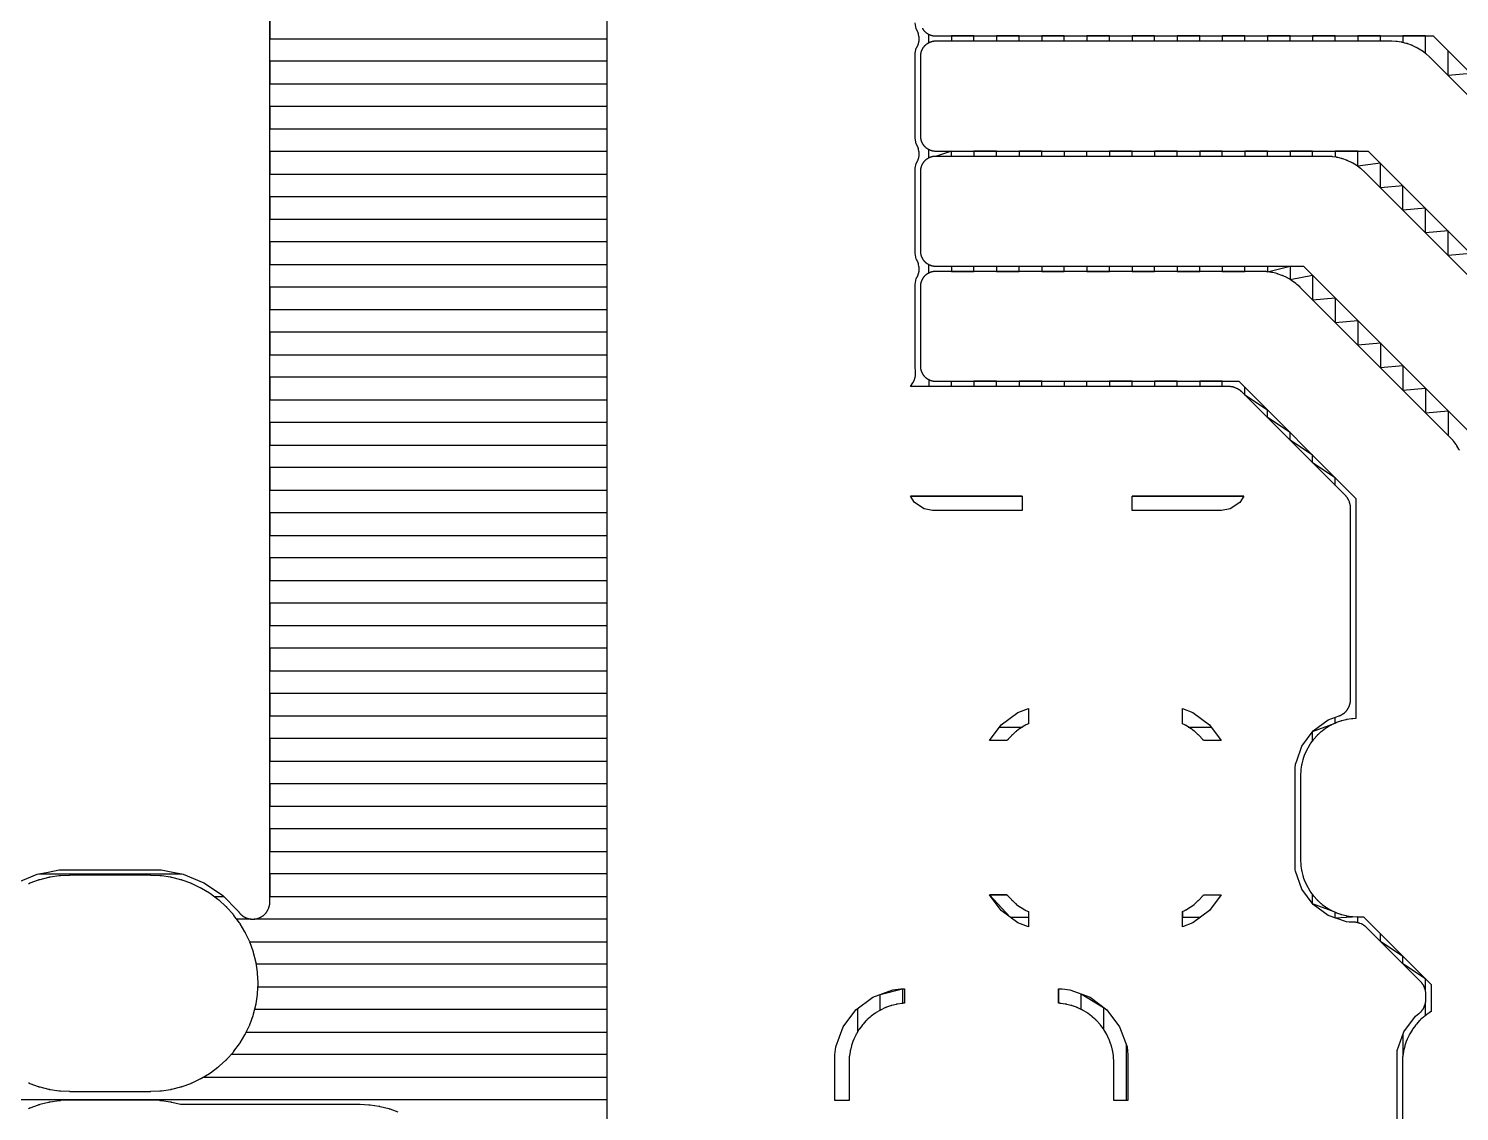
# Model space of a CAD drawing. Header units: metres. Extents: x 141.3 to 191.2, y -114.6 to -61.8.
# Drawn here: x 172.89 to 180.97, y -87.26 to -81.14 of the extents above; entities that cross this region are included whole.
import ezdxf

# ---------------------------------------------------------------- set-up
doc = ezdxf.new("R2010")
doc.units = ezdxf.units.M

msp = doc.modelspace()

# ---------------------------------------------------------------- linework, layer by layer
for points in [[(172.8211, -85.9659), (172.9377, -85.9176), (173, -85.9052), (173.0614, -85.893), (173.6376, -85.893), (173.6851, -85.9025), (173.7613, -85.9176), (173.8779, -85.9659), (173.9828, -86.036), (174.072, -86.1252), (174.0743, -86.1286), (174.0754, -86.1303), (174.0767, -86.132), (174.0779, -86.1336), (174.0792, -86.1353), (174.0807, -86.137), (174.082, -86.1386), (174.0834, -86.1402), (174.0848, -86.1417), (174.0863, -86.1432), (174.0878, -86.1447), (174.0893, -86.1461), (174.0908, -86.1475), (174.0924, -86.1488), (174.0941, -86.1501), (174.0957, -86.1514), (174.0974, -86.1526), (174.0991, -86.1538), (174.1009, -86.1549), (174.1027, -86.156), (174.1045, -86.1571), (174.1063, -86.1581), (174.1082, -86.159), (174.11, -86.1599), (174.1119, -86.1608), (174.1138, -86.1616), (174.122, -86.165), (174.1239, -86.1658), (174.1259, -86.1665), (174.1278, -86.1672), (174.1298, -86.1678), (174.1318, -86.1684), (174.1338, -86.1689), (174.1359, -86.1694), (174.1379, -86.1698), (174.14, -86.1702), (174.142, -86.1705), (174.1441, -86.1708), (174.1462, -86.1711), (174.1482, -86.1712), (174.1503, -86.1714), (174.1524, -86.1714), (174.1545, -86.1715), (174.1566, -86.1714), (174.1587, -86.1714), (174.1608, -86.1712), (174.1628, -86.1711), (174.1649, -86.1708), (174.167, -86.1705), (174.169, -86.1702), (174.1711, -86.1698), (174.1731, -86.1694), (174.1752, -86.1689), (174.1772, -86.1684), (174.1792, -86.1678), (174.1812, -86.1672), (174.1831, -86.1665), (174.1851, -86.1658), (174.187, -86.165), (174.1952, -86.1616), (174.1971, -86.1608), (174.199, -86.1599), (174.2008, -86.159), (174.2027, -86.1581), (174.2045, -86.1571), (174.2063, -86.156), (174.2081, -86.1549), (174.2099, -86.1538), (174.2116, -86.1526), (174.2133, -86.1514), (174.2149, -86.1501), (174.2166, -86.1488), (174.2182, -86.1475), (174.2197, -86.1461), (174.2212, -86.1447), (174.2227, -86.1432), (174.2242, -86.1417), (174.2256, -86.1402), (174.227, -86.1386), (174.2283, -86.137), (174.2296, -86.1354), (174.2309, -86.1337), (174.2321, -86.132), (174.2333, -86.1303), (174.2344, -86.1286), (174.2355, -86.1268), (174.2366, -86.125), (174.2376, -86.1232), (174.2386, -86.1213), (174.2395, -86.1194), (174.2403, -86.1175), (174.2412, -86.1156), (174.2445, -86.1075), (174.2453, -86.1056), (174.246, -86.1036), (174.2467, -86.1016), (174.2473, -86.0996), (174.2479, -86.0976), (174.2485, -86.0956), (174.2489, -86.0936), (174.2494, -86.0915), (174.2497, -86.0895), (174.2501, -86.0874), (174.2504, -86.0854), (174.2506, -86.0833), (174.2508, -86.0812), (174.2509, -86.0791), (174.251, -86.0771), (174.251, -86.075), (174.251, -65.0801)], [(176.155, -65.0801), (176.155, -88.2916)], [(174.251, -81.071), (174.251, -81.1985), (176.155, -81.1985), (176.155, -81.326), (174.251, -81.326), (174.251, -81.4535), (176.155, -81.4535), (176.155, -81.581), (174.251, -81.581), (174.251, -81.7085), (176.155, -81.7085), (176.155, -81.836), (174.251, -81.836), (174.251, -81.9635), (176.155, -81.9635), (176.155, -82.091), (174.251, -82.091), (174.251, -82.2185), (176.155, -82.2185), (176.155, -82.346), (174.251, -82.346), (174.251, -82.4735), (176.155, -82.4735), (176.155, -82.601), (174.251, -82.601), (174.251, -82.7285), (176.155, -82.7285), (176.155, -82.856), (174.251, -82.856), (174.251, -82.9835), (176.155, -82.9835), (176.155, -83.111), (174.251, -83.111), (174.251, -83.2385), (176.155, -83.2385), (176.155, -83.366), (174.251, -83.366), (174.251, -83.4935), (176.155, -83.4935), (176.155, -83.621), (174.251, -83.621), (174.251, -83.7485), (176.155, -83.7485), (176.155, -83.876), (174.251, -83.876), (174.251, -84.0035), (176.155, -84.0035), (176.155, -84.131), (174.251, -84.131), (174.251, -84.2585), (176.155, -84.2585), (176.155, -84.386), (174.251, -84.386), (174.251, -84.5135), (176.155, -84.5135), (176.155, -84.641), (174.251, -84.641), (174.251, -84.7685), (176.155, -84.7685), (176.155, -84.896), (174.251, -84.896), (174.251, -85.0235), (176.155, -85.0235), (176.155, -85.151), (174.251, -85.151), (174.251, -85.2785), (176.155, -85.2785), (176.155, -85.406), (174.251, -85.406), (174.251, -85.5335), (176.155, -85.5335), (176.155, -85.661), (174.251, -85.661), (174.251, -85.7885), (176.155, -85.7885), (176.155, -85.916), (174.251, -85.916), (174.251, -86.0435), (176.155, -86.0435), (176.155, -86.171), (174.1634, -86.171)], [(177.9725, -83.1243), (177.9725, -83.1629), (177.8684, -83.1629), (177.8822, -83.1423), (177.8833, -83.1406), (177.8844, -83.1388), (177.8855, -83.137), (177.8865, -83.1351), (177.8874, -83.1333), (177.8883, -83.1314), (177.8892, -83.1295), (177.89, -83.1276), (177.8908, -83.1257), (177.8915, -83.1237), (177.8922, -83.1217), (177.8928, -83.1198), (177.8934, -83.1178), (177.894, -83.1157), (177.8944, -83.1137), (177.8949, -83.1117), (177.8966, -83.103), (177.897, -83.101), (177.8973, -83.0989), (177.8976, -83.0969), (177.8978, -83.0948), (177.898, -83.0927), (177.8981, -83.0906), (177.8982, -83.0885), (177.8982, -83.0865), (177.8982, -83.0844), (177.8981, -83.0823), (177.898, -83.0802), (177.8978, -83.0781), (177.8976, -83.076), (177.8973, -83.074), (177.897, -83.0719), (177.8966, -83.0699), (177.8945, -83.0594), (177.8945, -82.5866), (177.9012, -82.5529), (177.9021, -82.5516), (177.9032, -82.5499), (177.9043, -82.5481), (177.9054, -82.5463), (177.9064, -82.5445), (177.9073, -82.5426), (177.9082, -82.5407), (177.9091, -82.5388), (177.9099, -82.5369), (177.9117, -82.5328), (177.9124, -82.5308), (177.9132, -82.5289), (177.9138, -82.5269), (177.9145, -82.5249), (177.915, -82.5229), (177.9156, -82.5209), (177.9161, -82.5189), (177.9165, -82.5168), (177.9169, -82.5148), (177.9172, -82.5127), (177.9175, -82.5107), (177.9177, -82.5086), (177.9179, -82.5065), (177.918, -82.5044), (177.9181, -82.5023), (177.9181, -82.5002), (177.9181, -82.4982), (177.918, -82.4961), (177.9179, -82.494), (177.9177, -82.4919), (177.9175, -82.4898), (177.9172, -82.4878), (177.9169, -82.4857), (177.9165, -82.4837), (177.9148, -82.475), (177.9143, -82.473), (177.9139, -82.471), (177.9133, -82.4689), (177.9127, -82.4669), (177.9121, -82.465), (177.9114, -82.463), (177.9107, -82.461), (177.9099, -82.4591), (177.9091, -82.4572), (177.9082, -82.4553), (177.9073, -82.4534), (177.9064, -82.4515), (177.9054, -82.4497), (177.9043, -82.4479), (177.9032, -82.4461), (177.9021, -82.4444), (177.9012, -82.4431), (177.8945, -82.4094), (177.8945, -81.9366), (177.8958, -81.9303), (177.9012, -81.9029), (177.9021, -81.9016), (177.9032, -81.8999), (177.9043, -81.8981), (177.9054, -81.8963), (177.9064, -81.8945), (177.9073, -81.8926), (177.9082, -81.8907), (177.9091, -81.8888), (177.9099, -81.8869), (177.9117, -81.8828), (177.9124, -81.8808), (177.9132, -81.8789), (177.9138, -81.8769), (177.9145, -81.8749), (177.915, -81.8729), (177.9156, -81.8709), (177.9161, -81.8689), (177.9165, -81.8668), (177.9169, -81.8648), (177.9172, -81.8627), (177.9175, -81.8607), (177.9177, -81.8586), (177.9179, -81.8565), (177.918, -81.8544), (177.9181, -81.8523), (177.9181, -81.8502), (177.9181, -81.8482), (177.918, -81.8461), (177.9179, -81.844), (177.9177, -81.8419), (177.9175, -81.8398), (177.9172, -81.8378), (177.9169, -81.8357), (177.9165, -81.8337), (177.9148, -81.825), (177.9143, -81.823), (177.9139, -81.821), (177.9133, -81.8189), (177.9127, -81.8169), (177.9121, -81.815), (177.9114, -81.813), (177.9107, -81.811), (177.9099, -81.8091), (177.9091, -81.8072), (177.9082, -81.8053), (177.9073, -81.8034), (177.9064, -81.8015), (177.9054, -81.7997), (177.9043, -81.7979), (177.9032, -81.7961), (177.9021, -81.7944), (177.9012, -81.7931), (177.8945, -81.7594), (177.8945, -81.2866), (177.8958, -81.2803), (177.9012, -81.2529), (177.9021, -81.2516), (177.9032, -81.2499), (177.9043, -81.2481), (177.9054, -81.2463), (177.9064, -81.2445), (177.9073, -81.2426), (177.9082, -81.2407), (177.9091, -81.2388), (177.9099, -81.2369), (177.9117, -81.2328), (177.9124, -81.2308), (177.9132, -81.2289), (177.9138, -81.2269), (177.9145, -81.2249), (177.915, -81.2229), (177.9156, -81.2209), (177.9161, -81.2189), (177.9165, -81.2168), (177.9169, -81.2148), (177.9172, -81.2127), (177.9175, -81.2107), (177.9177, -81.2086), (177.9179, -81.2065), (177.918, -81.2044), (177.9181, -81.2023), (177.9181, -81.2002), (177.9181, -81.1982), (177.918, -81.1961), (177.9179, -81.194), (177.9177, -81.1919), (177.9175, -81.1898), (177.9172, -81.1878), (177.9169, -81.1857), (177.9165, -81.1837), (177.9148, -81.175), (177.9143, -81.173), (177.9139, -81.171), (177.9133, -81.1689), (177.9127, -81.1669), (177.9121, -81.165), (177.9114, -81.163), (177.9107, -81.161), (177.9099, -81.1591), (177.9091, -81.1572), (177.9082, -81.1553), (177.9073, -81.1534), (177.9064, -81.1515), (177.9054, -81.1497), (177.9043, -81.1479), (177.9032, -81.1461), (177.9021, -81.1444), (177.9012, -81.1431), (177.8945, -81.1094)], [(177.936, -81.1399), (177.9371, -81.1417), (177.9382, -81.1435), (177.9393, -81.1452), (177.9405, -81.1469), (177.9417, -81.1486), (177.943, -81.1503), (177.9443, -81.1519), (177.9456, -81.1535), (177.947, -81.1551), (177.9484, -81.1566), (177.9499, -81.1581), (177.9514, -81.1596), (177.9529, -81.161), (177.9545, -81.1624), (177.9561, -81.1637), (177.9577, -81.165), (177.9594, -81.1663), (177.9611, -81.1675), (177.9628, -81.1687), (177.9645, -81.1698), (177.9663, -81.1709), (177.9681, -81.172), (177.9699, -81.173), (177.9718, -81.1739), (177.9737, -81.1748), (177.9756, -81.1757), (177.9775, -81.1765), (177.9794, -81.1773), (177.9814, -81.178), (177.9833, -81.1787), (177.9853, -81.1793), (177.9873, -81.1799), (177.9893, -81.1805), (177.9914, -81.1809), (177.9934, -81.1814), (177.9955, -81.1817), (177.9975, -81.1821), (177.9996, -81.1824), (178.0017, -81.1826), (178.0037, -81.1828), (178.0058, -81.1829), (178.0079, -81.183), (178.01, -81.183), (178.8056, -81.183), (178.8058, -81.183), (178.8079, -81.1831), (178.81, -81.1831), (180.8205, -81.1831), (185.8719, -86.2345)], [(177.9725, -81.2217), (177.9725, -81.1743)], [(178.7375, -81.213), (178.7375, -81.183), (178.61, -81.183), (178.61, -81.213), (178.4825, -81.213), (178.4825, -81.183), (178.355, -81.183), (178.355, -81.213), (178.2275, -81.213), (178.2275, -81.183), (178.1, -81.183), (178.1, -81.213)], [(180.5225, -81.2129), (180.5225, -81.1831), (180.395, -81.1831), (180.395, -81.2129), (180.2675, -81.2129), (180.2675, -81.1831), (180.14, -81.1831), (180.14, -81.2129), (180.0125, -81.2129), (180.0125, -81.1831), (179.885, -81.1831), (179.885, -81.2129), (179.7575, -81.2129), (179.7575, -81.1831), (179.63, -81.1831), (179.63, -81.2129), (179.5025, -81.2129), (179.5025, -81.1831), (179.375, -81.1831), (179.375, -81.2129), (179.2475, -81.2129), (179.2475, -81.1831), (179.12, -81.1831), (179.12, -81.2129), (178.9925, -81.2129), (178.9925, -81.1831), (178.865, -81.1831), (178.865, -81.2129)], [(180.7775, -81.2815), (180.7775, -81.1831), (180.65, -81.1831), (180.65, -81.2204)], [(185.3853, -85.8867), (180.8023, -81.3037), (180.8008, -81.3023), (180.7993, -81.3008), (180.7829, -81.286), (180.7813, -81.2846), (180.7797, -81.2833), (180.7781, -81.282), (180.7764, -81.2807), (180.7587, -81.2676), (180.757, -81.2663), (180.7553, -81.2652), (180.7535, -81.264), (180.7518, -81.2629), (180.7328, -81.2516), (180.731, -81.2505), (180.7292, -81.2495), (180.7273, -81.2485), (180.7255, -81.2476), (180.7055, -81.2382), (180.7036, -81.2373), (180.7017, -81.2365), (180.6997, -81.2357), (180.6978, -81.235), (180.677, -81.2275), (180.677, -81.2276), (180.6752, -81.2269), (180.6731, -81.2263), (180.6711, -81.2257), (180.669, -81.2251), (180.6476, -81.2198), (180.6455, -81.2193), (180.6435, -81.2188), (180.6414, -81.2185), (180.6394, -81.2181), (180.6175, -81.2149), (180.6155, -81.2146), (180.6134, -81.2144), (180.6113, -81.2142), (180.6092, -81.2141), (180.5872, -81.213), (180.5851, -81.2129), (180.583, -81.2129), (178.81, -81.2129), (178.8079, -81.2129), (178.8058, -81.213), (178.8056, -81.213), (178.01, -81.213), (178.0079, -81.213), (178.0058, -81.2131), (178.0037, -81.2132), (178.0017, -81.2134), (177.9996, -81.2136), (177.9975, -81.2139), (177.9955, -81.2143), (177.9934, -81.2146), (177.9914, -81.2151), (177.9893, -81.2155), (177.9873, -81.2161), (177.9853, -81.2167), (177.9833, -81.2173), (177.9814, -81.218), (177.9794, -81.2187), (177.9775, -81.2195), (177.9756, -81.2203), (177.9737, -81.2212), (177.9718, -81.2221), (177.9699, -81.223), (177.9681, -81.224), (177.9663, -81.2251), (177.9645, -81.2262), (177.9628, -81.2273), (177.9611, -81.2285), (177.9594, -81.2297), (177.9577, -81.231), (177.9561, -81.2323), (177.9545, -81.2336), (177.9529, -81.235), (177.9514, -81.2364), (177.9499, -81.2379), (177.9484, -81.2394), (177.947, -81.2409), (177.9456, -81.2425), (177.9443, -81.2441), (177.943, -81.2457), (177.9417, -81.2474), (177.9405, -81.2491), (177.9393, -81.2508), (177.9382, -81.2525), (177.9371, -81.2543), (177.936, -81.2561), (177.935, -81.2579), (177.9341, -81.2598), (177.9332, -81.2617), (177.9323, -81.2636), (177.9315, -81.2655), (177.9307, -81.2674), (177.93, -81.2694), (177.9293, -81.2713), (177.9287, -81.2733), (177.9281, -81.2753), (177.9275, -81.2773), (177.9271, -81.2794), (177.9266, -81.2814), (177.9263, -81.2835), (177.9259, -81.2855), (177.9256, -81.2876), (177.9254, -81.2897), (177.9252, -81.2917), (177.9251, -81.2938), (177.925, -81.2959), (177.925, -81.298), (177.925, -81.748)], [(181.0325, -81.3951), (180.905, -81.4064), (180.905, -81.2676)], [(177.925, -81.748), (177.925, -81.7501), (177.9251, -81.7522), (177.9252, -81.7543), (177.9254, -81.7563), (177.9256, -81.7584), (177.9259, -81.7605), (177.9263, -81.7625), (177.9266, -81.7646), (177.9271, -81.7666), (177.9275, -81.7687), (177.9281, -81.7707), (177.9287, -81.7727), (177.9293, -81.7747), (177.93, -81.7766), (177.9307, -81.7786), (177.9315, -81.7805), (177.9323, -81.7824), (177.9332, -81.7843), (177.9341, -81.7862), (177.935, -81.7881), (177.936, -81.7899), (177.9371, -81.7917), (177.9382, -81.7935), (177.9393, -81.7952), (177.9405, -81.7969), (177.9417, -81.7986), (177.943, -81.8003), (177.9443, -81.8019), (177.9456, -81.8035), (177.947, -81.8051), (177.9484, -81.8066), (177.9499, -81.8081), (177.9514, -81.8096), (177.9529, -81.811), (177.9545, -81.8124), (177.9561, -81.8137), (177.9577, -81.815), (177.9594, -81.8163), (177.9611, -81.8175), (177.9628, -81.8187), (177.9645, -81.8198), (177.9663, -81.8209), (177.9681, -81.822), (177.9699, -81.823), (177.9718, -81.8239), (177.9737, -81.8248), (177.9756, -81.8257), (177.9775, -81.8265), (177.9794, -81.8273), (177.9814, -81.828), (177.9833, -81.8287), (177.9853, -81.8293), (177.9873, -81.8299), (177.9893, -81.8305), (177.9914, -81.8309), (177.9934, -81.8314), (177.9955, -81.8317), (177.9975, -81.8321), (177.9996, -81.8324), (178.0017, -81.8326), (178.0037, -81.8328), (178.0058, -81.8329), (178.0079, -81.833), (178.01, -81.833), (178.8056, -81.833), (178.8058, -81.833), (178.8079, -81.8331), (178.81, -81.8331), (180.4545, -81.8331), (184.8559, -86.2345)], [(178.7375, -81.833), (178.7375, -81.863), (178.61, -81.863), (178.61, -81.833), (178.4825, -81.833), (178.4825, -81.863), (178.355, -81.863), (178.355, -81.833), (178.2275, -81.833), (178.2275, -81.863), (178.1, -81.863), (178.1, -81.833), (178.01, -81.863), (178.0079, -81.863), (178.0058, -81.8631), (178.0037, -81.8632), (178.0017, -81.8634), (177.9996, -81.8636), (177.9975, -81.8639), (177.9955, -81.8643), (177.9934, -81.8646), (177.9914, -81.8651), (177.9893, -81.8655), (177.9873, -81.8661), (177.9853, -81.8667), (177.9833, -81.8673), (177.9814, -81.868), (177.9794, -81.8687), (177.9775, -81.8695), (177.9756, -81.8703), (177.9737, -81.8712), (177.9718, -81.8721), (177.9699, -81.873), (177.9681, -81.874), (177.9663, -81.8751), (177.9645, -81.8762), (177.9628, -81.8773), (177.9611, -81.8785), (177.9594, -81.8797), (177.9577, -81.881), (177.9561, -81.8823), (177.9545, -81.8836), (177.9529, -81.885), (177.9514, -81.8864), (177.9499, -81.8879), (177.9484, -81.8894), (177.947, -81.8909), (177.9456, -81.8925), (177.9443, -81.8941), (177.943, -81.8957), (177.9417, -81.8974), (177.9405, -81.8991), (177.9393, -81.9008), (177.9382, -81.9025), (177.9371, -81.9043), (177.936, -81.9061), (177.935, -81.9079), (177.9341, -81.9098), (177.9332, -81.9117), (177.9323, -81.9136), (177.9315, -81.9155), (177.9307, -81.9174), (177.93, -81.9194), (177.9293, -81.9213), (177.9287, -81.9233), (177.9281, -81.9253), (177.9275, -81.9273), (177.9271, -81.9294), (177.9266, -81.9314), (177.9263, -81.9335), (177.9259, -81.9355), (177.9256, -81.9376), (177.9254, -81.9397), (177.9252, -81.9417), (177.9251, -81.9438), (177.925, -81.9459), (177.925, -81.948), (177.925, -82.398), (177.925, -82.4001), (177.9251, -82.4022), (177.9252, -82.4043), (177.9254, -82.4063), (177.9256, -82.4084), (177.9259, -82.4105), (177.9263, -82.4125), (177.9266, -82.4146), (177.9271, -82.4166), (177.9275, -82.4187), (177.9281, -82.4207), (177.9287, -82.4227), (177.9293, -82.4247), (177.93, -82.4266), (177.9307, -82.4286), (177.9315, -82.4305), (177.9323, -82.4324), (177.9332, -82.4343), (177.9341, -82.4362), (177.935, -82.4381), (177.936, -82.4399), (177.9371, -82.4417), (177.9382, -82.4435), (177.9393, -82.4452), (177.9405, -82.4469), (177.9417, -82.4486), (177.943, -82.4503), (177.9443, -82.4519), (177.9456, -82.4535), (177.947, -82.4551), (177.9484, -82.4566), (177.9499, -82.4581), (177.9514, -82.4596), (177.9529, -82.461), (177.9545, -82.4624), (177.9561, -82.4637), (177.9577, -82.465), (177.9594, -82.4663), (177.9611, -82.4675), (177.9628, -82.4687), (177.9645, -82.4698), (177.9663, -82.4709), (177.9681, -82.472), (177.9699, -82.473), (177.9718, -82.4739), (177.9737, -82.4748), (177.9756, -82.4757), (177.9775, -82.4765), (177.9794, -82.4773), (177.9814, -82.478), (177.9833, -82.4787), (177.9853, -82.4793), (177.9873, -82.4799), (177.9893, -82.4805), (177.9914, -82.4809), (177.9934, -82.4814), (177.9955, -82.4817), (177.9975, -82.4821), (177.9996, -82.4824), (178.0017, -82.4826), (178.0037, -82.4828), (178.0058, -82.4829), (178.0079, -82.483), (178.01, -82.483), (178.8056, -82.483), (178.8058, -82.483), (178.8079, -82.4831), (178.81, -82.4831), (180.0885, -82.4831), (183.5859, -85.9805)], [(177.9725, -81.8717), (177.9725, -81.8243)], [(180.14, -81.8629), (180.14, -81.8331), (180.0125, -81.8331), (180.0125, -81.8629), (179.885, -81.8629), (179.885, -81.8331), (179.7575, -81.8331), (179.7575, -81.8629), (179.63, -81.8629), (179.63, -81.8331), (179.5025, -81.8331), (179.5025, -81.8629), (179.375, -81.8629), (179.375, -81.8331), (179.2475, -81.8331), (179.2475, -81.8629), (179.12, -81.8629), (179.12, -81.8331), (178.9925, -81.8331), (178.9925, -81.8629), (178.865, -81.8629), (178.865, -81.8331)], [(181.415, -82.9324), (181.415, -82.7936), (181.2875, -82.8049), (181.2875, -82.6661), (181.16, -82.6774), (181.16, -82.5386), (181.0325, -82.5499), (181.0325, -82.4111), (180.905, -82.4224), (180.905, -82.2836), (180.7775, -82.2949), (180.7775, -82.1561), (180.65, -82.1674), (180.65, -82.0286), (180.5225, -82.0399), (180.5225, -81.9011), (180.395, -81.9193), (180.395, -81.8331), (180.2675, -81.8331), (180.2675, -81.8673)], [(184.1153, -85.6327), (180.4363, -81.9537), (180.4348, -81.9523), (180.4333, -81.9508), (180.4169, -81.936), (180.4153, -81.9346), (180.4137, -81.9333), (180.4121, -81.932), (180.4104, -81.9307), (180.3927, -81.9176), (180.391, -81.9163), (180.3893, -81.9152), (180.3875, -81.914), (180.3858, -81.9129), (180.3668, -81.9016), (180.365, -81.9005), (180.3632, -81.8995), (180.3613, -81.8985), (180.3595, -81.8976), (180.3395, -81.8882), (180.3376, -81.8873), (180.3357, -81.8865), (180.3337, -81.8857), (180.3318, -81.885), (180.311, -81.8775), (180.311, -81.8776), (180.3092, -81.8769), (180.3071, -81.8763), (180.3051, -81.8757), (180.303, -81.8751), (180.2816, -81.8698), (180.2795, -81.8693), (180.2775, -81.8688), (180.2754, -81.8685), (180.2734, -81.8681), (180.2515, -81.8649), (180.2495, -81.8646), (180.2474, -81.8644), (180.2453, -81.8642), (180.2432, -81.8641), (180.2212, -81.863), (180.2191, -81.8629), (180.217, -81.8629), (178.81, -81.8629), (178.8079, -81.8629), (178.8058, -81.863), (178.8056, -81.863), (178.01, -81.863)], [(177.9725, -82.5217), (177.9725, -82.4743)], [(178.1, -82.483), (178.1, -82.513), (178.2275, -82.513), (178.2275, -82.483), (178.355, -82.483), (178.355, -82.513), (178.4825, -82.513), (178.4825, -82.483), (178.61, -82.483), (178.61, -82.513), (178.7375, -82.513), (178.7375, -82.483)], [(178.865, -82.4831), (178.865, -82.5129), (178.9925, -82.5129), (178.9925, -82.4831), (179.12, -82.4831), (179.12, -82.5129), (179.2475, -82.5129), (179.2475, -82.4831), (179.375, -82.4831), (179.375, -82.5129), (179.5025, -82.5129), (179.5025, -82.4831), (179.63, -82.4831), (179.63, -82.5129), (179.7575, -82.5129), (179.7575, -82.4831), (179.885, -82.4831), (179.885, -82.5148), (180.0125, -82.4831), (180.0125, -82.5586), (180.14, -82.5346), (180.14, -82.6734), (180.2675, -82.6621), (180.2675, -82.8009), (180.395, -82.7896), (180.395, -82.9284), (180.5225, -82.9171), (180.5225, -83.0559), (180.65, -83.0446), (180.65, -83.1834), (180.7775, -83.1721), (180.7775, -83.3109), (180.905, -83.2996), (180.905, -83.4384)], [(180.969, -83.5222), (180.968, -83.5203), (180.967, -83.5185), (180.9659, -83.5167), (180.9546, -83.4977), (180.9535, -83.496), (180.9523, -83.4942), (180.9512, -83.4925), (180.9499, -83.4908), (180.9368, -83.4731), (180.9355, -83.4714), (180.9342, -83.4698), (180.9329, -83.4682), (180.9315, -83.4666), (180.9167, -83.4502), (180.9152, -83.4487), (180.9138, -83.4472), (180.0703, -82.6037), (180.0688, -82.6023), (180.0673, -82.6008), (180.0509, -82.586), (180.0493, -82.5846), (180.0477, -82.5833), (180.0461, -82.582), (180.0444, -82.5807), (180.0267, -82.5676), (180.025, -82.5663), (180.0233, -82.5652), (180.0215, -82.564), (180.0198, -82.5629), (180.0008, -82.5516), (179.999, -82.5505), (179.9972, -82.5495), (179.9953, -82.5485), (179.9935, -82.5476), (179.9735, -82.5382), (179.9716, -82.5373), (179.9697, -82.5365), (179.9677, -82.5357), (179.9658, -82.535), (179.945, -82.5275), (179.945, -82.5276), (179.9432, -82.5269), (179.9411, -82.5263), (179.9391, -82.5257), (179.937, -82.5251), (179.9156, -82.5198), (179.9135, -82.5193), (179.9115, -82.5188), (179.9094, -82.5185), (179.9074, -82.5181), (179.8855, -82.5149), (179.8835, -82.5146), (179.8814, -82.5144), (179.8793, -82.5142), (179.8772, -82.5141), (179.8552, -82.513), (179.8531, -82.5129), (179.851, -82.5129), (178.81, -82.5129), (178.8079, -82.5129), (178.8058, -82.513), (178.8056, -82.513), (178.01, -82.513), (178.0079, -82.513), (178.0058, -82.5131), (178.0037, -82.5132), (178.0017, -82.5134), (177.9996, -82.5136), (177.9975, -82.5139), (177.9955, -82.5143), (177.9934, -82.5146), (177.9914, -82.5151), (177.9893, -82.5155), (177.9873, -82.5161), (177.9853, -82.5167), (177.9833, -82.5173), (177.9814, -82.518), (177.9794, -82.5187), (177.9775, -82.5195), (177.9756, -82.5203), (177.9737, -82.5212), (177.9718, -82.5221), (177.9699, -82.523), (177.9681, -82.524), (177.9663, -82.5251), (177.9645, -82.5262), (177.9628, -82.5273), (177.9611, -82.5285), (177.9594, -82.5297), (177.9577, -82.531), (177.9561, -82.5323), (177.9545, -82.5336), (177.9529, -82.535), (177.9514, -82.5364), (177.9499, -82.5379), (177.9484, -82.5394), (177.947, -82.5409), (177.9456, -82.5425), (177.9443, -82.5441), (177.943, -82.5457), (177.9417, -82.5474), (177.9405, -82.5491), (177.9393, -82.5508), (177.9382, -82.5525), (177.9371, -82.5543), (177.936, -82.5561), (177.935, -82.5579), (177.9341, -82.5598), (177.9332, -82.5617), (177.9323, -82.5636), (177.9315, -82.5655), (177.9307, -82.5674), (177.93, -82.5694), (177.9293, -82.5713), (177.9287, -82.5733), (177.9281, -82.5753), (177.9275, -82.5773), (177.9271, -82.5794), (177.9266, -82.5814), (177.9263, -82.5835), (177.9259, -82.5855), (177.9256, -82.5876), (177.9254, -82.5897), (177.9252, -82.5917), (177.9251, -82.5938), (177.925, -82.5959), (177.925, -82.598), (177.925, -83.048)], [(177.925, -83.048), (177.925, -83.0501), (177.9251, -83.0522), (177.9252, -83.0543), (177.9254, -83.0563), (177.9256, -83.0584), (177.9259, -83.0605), (177.9263, -83.0625), (177.9266, -83.0646), (177.9271, -83.0666), (177.9275, -83.0687), (177.9281, -83.0707), (177.9287, -83.0727), (177.9293, -83.0747), (177.93, -83.0766), (177.9307, -83.0786), (177.9315, -83.0805), (177.9323, -83.0824), (177.9332, -83.0843), (177.9341, -83.0862), (177.935, -83.0881), (177.936, -83.0899), (177.9371, -83.0917), (177.9382, -83.0935), (177.9393, -83.0952), (177.9405, -83.0969), (177.9417, -83.0986), (177.943, -83.1003), (177.9443, -83.1019), (177.9456, -83.1035), (177.947, -83.1051), (177.9484, -83.1066), (177.9499, -83.1081), (177.9514, -83.1096), (177.9529, -83.111), (177.9545, -83.1124), (177.9561, -83.1137), (177.9577, -83.115), (177.9594, -83.1163), (177.9611, -83.1175), (177.9628, -83.1187), (177.9645, -83.1198), (177.9663, -83.1209), (177.9681, -83.122), (177.9699, -83.123), (177.9718, -83.1239), (177.9737, -83.1248), (177.9756, -83.1257), (177.9775, -83.1265), (177.9794, -83.1273), (177.9814, -83.128), (177.9833, -83.1287), (177.9853, -83.1293), (177.9873, -83.1299), (177.9893, -83.1305), (177.9914, -83.1309), (177.9934, -83.1314), (177.9955, -83.1317), (177.9975, -83.1321), (177.9996, -83.1324), (178.0017, -83.1326), (178.0037, -83.1328), (178.0058, -83.1329), (178.0079, -83.133), (178.01, -83.133), (178.8056, -83.133), (178.8058, -83.133), (178.8079, -83.1331), (178.81, -83.1331), (179.7225, -83.1331), (180.3844, -83.795), (180.3844, -85.0384), (180.3671, -85.0392), (180.365, -85.0394), (180.3629, -85.0396), (180.3608, -85.0398), (180.3587, -85.0401), (180.3357, -85.0435), (180.3336, -85.0438), (180.3316, -85.0442), (180.3295, -85.0446), (180.3275, -85.0451), (180.3049, -85.0508), (180.3029, -85.0513), (180.3009, -85.0519), (180.2989, -85.0525), (180.2969, -85.0532), (180.275, -85.061), (180.273, -85.0618), (180.2711, -85.0625), (180.2692, -85.0634), (180.2673, -85.0642), (180.2462, -85.0742), (180.2443, -85.0751), (180.2425, -85.0761), (180.2406, -85.0771), (180.2388, -85.0781), (180.2189, -85.0901), (180.2171, -85.0912), (180.2153, -85.0924), (180.2136, -85.0935), (180.2119, -85.0948), (180.1932, -85.1086), (180.1915, -85.1099), (180.1899, -85.1112), (180.1883, -85.1125), (180.1867, -85.1139), (180.1695, -85.1296), (180.168, -85.131), (180.1665, -85.1325), (180.165, -85.134), (180.1636, -85.1355), (180.1479, -85.1527), (180.1465, -85.1543), (180.1452, -85.1559), (180.1439, -85.1575), (180.1426, -85.1592), (180.1288, -85.1779), (180.1275, -85.1796), (180.1264, -85.1813), (180.1252, -85.1831), (180.1241, -85.1849), (180.1121, -85.2048), (180.1111, -85.2066), (180.1101, -85.2085), (180.1091, -85.2103), (180.1082, -85.2122), (180.0982, -85.2333), (180.0974, -85.2352), (180.0965, -85.2371), (180.0958, -85.239), (180.095, -85.241), (180.0872, -85.2629), (180.0872, -85.2629), (180.0866, -85.2647), (180.0859, -85.2668), (180.0853, -85.2688), (180.0848, -85.2709), (180.0791, -85.2935), (180.0786, -85.2955), (180.0782, -85.2976), (180.0778, -85.2996), (180.0775, -85.3017), (180.0741, -85.3247), (180.0738, -85.3268), (180.0736, -85.3289), (180.0734, -85.331), (180.0732, -85.3331), (180.0721, -85.3563), (180.072, -85.3584), (180.072, -85.3605), (180.072, -85.8355), (180.072, -85.8376), (180.0721, -85.8397), (180.0732, -85.8629), (180.0734, -85.865), (180.0736, -85.8671), (180.0738, -85.8692), (180.0741, -85.8713), (180.0775, -85.8943), (180.0778, -85.8964), (180.0782, -85.8984), (180.0786, -85.9005), (180.0791, -85.9025), (180.0848, -85.9251), (180.0853, -85.9271), (180.0859, -85.9291), (180.0865, -85.9311), (180.0872, -85.9331), (180.095, -85.955), (180.0958, -85.957), (180.0965, -85.9589), (180.0974, -85.9608), (180.0982, -85.9627), (180.1082, -85.9838), (180.1091, -85.9857), (180.1101, -85.9875), (180.1111, -85.9894), (180.1121, -85.9912), (180.1241, -86.0111), (180.1252, -86.0129), (180.1264, -86.0147), (180.1275, -86.0164), (180.1288, -86.0181), (180.1426, -86.0368), (180.1439, -86.0385), (180.1452, -86.0401), (180.1465, -86.0417), (180.1479, -86.0433), (180.1636, -86.0605), (180.165, -86.062), (180.1665, -86.0635), (180.168, -86.065), (180.1695, -86.0664), (180.1867, -86.0821), (180.1883, -86.0835), (180.1899, -86.0848), (180.1915, -86.0861), (180.1932, -86.0874), (180.2119, -86.1012), (180.2136, -86.1025), (180.2153, -86.1036), (180.2171, -86.1048), (180.2189, -86.1059), (180.2388, -86.1179), (180.2406, -86.1189), (180.2425, -86.1199), (180.2443, -86.1209), (180.2462, -86.1218), (180.2673, -86.1318), (180.2692, -86.1326), (180.2711, -86.1335), (180.273, -86.1342), (180.275, -86.135), (180.2969, -86.1428), (180.2969, -86.1428), (180.2971, -86.1429), (180.299, -86.1435), (180.301, -86.1441), (180.3029, -86.1447), (180.3049, -86.1452), (180.3275, -86.1509), (180.3295, -86.1514), (180.3316, -86.1518), (180.3336, -86.1522), (180.3357, -86.1525), (180.3587, -86.1559), (180.3608, -86.1562), (180.3629, -86.1564), (180.365, -86.1566), (180.3671, -86.1568), (180.3903, -86.1579), (180.3924, -86.158), (180.3945, -86.158), (180.4268, -86.158), (180.8092, -86.5404), (180.8092, -86.6933), (180.7994, -86.6992), (180.7976, -86.7003), (180.7959, -86.7015), (180.7942, -86.7026), (180.7925, -86.7039), (180.7728, -86.7185), (180.7711, -86.7197), (180.7695, -86.721), (180.7679, -86.7224), (180.7663, -86.7238), (180.7481, -86.7402), (180.7466, -86.7417), (180.7451, -86.7431), (180.7437, -86.7446), (180.7422, -86.7461), (180.7258, -86.7643), (180.7244, -86.7659), (180.723, -86.7675), (180.7217, -86.7691), (180.7205, -86.7708), (180.7059, -86.7905), (180.7046, -86.7922), (180.7035, -86.7939), (180.7023, -86.7956), (180.7012, -86.7974), (180.6886, -86.8185), (180.6876, -86.8203), (180.6866, -86.8221), (180.6856, -86.8239), (180.6847, -86.8258), (180.6742, -86.848), (180.6733, -86.8499), (180.6725, -86.8518), (180.6717, -86.8537), (180.671, -86.8557), (180.6627, -86.8788), (180.6627, -86.8788), (180.6627, -86.879), (180.662, -86.8809), (180.6614, -86.8828), (180.6608, -86.8848), (180.6603, -86.8868), (180.6544, -86.9106), (180.6539, -86.9126), (180.6534, -86.9146), (180.6531, -86.9167), (180.6527, -86.9188), (180.6491, -86.943), (180.6488, -86.9451), (180.6486, -86.9472), (180.6484, -86.9492), (180.6483, -86.9513), (180.6471, -86.9758), (180.647, -86.9779), (180.647, -86.98), (180.647, -88.28)], [(178.7375, -83.133), (178.7375, -83.1629), (178.61, -83.1629), (178.61, -83.133), (178.4825, -83.133), (178.4825, -83.1629), (178.355, -83.1629), (178.355, -83.133), (178.2275, -83.133), (178.2275, -83.1629), (178.1, -83.1629), (178.1, -83.133)], [(179.63, -83.1635), (179.63, -83.1331), (179.5025, -83.1331), (179.5025, -83.163), (179.375, -83.163), (179.375, -83.1331), (179.2475, -83.1331), (179.2475, -83.163), (179.12, -83.163), (179.12, -83.1331), (178.9925, -83.1331), (178.9925, -83.163), (178.865, -83.163), (178.865, -83.1331)], [(180.6165, -88.3303), (180.6165, -86.9297), (180.618, -86.9136), (180.6552, -86.8073), (180.7206, -86.7186), (180.7398, -86.7045), (180.7398, -86.7045), (180.7414, -86.7032), (180.7431, -86.7019), (180.7448, -86.7005), (180.7461, -86.6994), (180.7476, -86.698), (180.7492, -86.6966), (180.7507, -86.6951), (180.7521, -86.6936), (180.7536, -86.6921), (180.7549, -86.6905), (180.7563, -86.6889), (180.7576, -86.6873), (180.7589, -86.6857), (180.7601, -86.684), (180.7613, -86.6822), (180.7624, -86.6805), (180.7635, -86.6787), (180.7646, -86.6769), (180.7656, -86.6751), (180.7665, -86.6732), (180.7675, -86.6713), (180.7683, -86.6694), (180.7692, -86.6675), (180.7725, -86.6594), (180.7733, -86.6574), (180.774, -86.6555), (180.7747, -86.6535), (180.7753, -86.6515), (180.7759, -86.6495), (180.7765, -86.6475), (180.7769, -86.6455), (180.7774, -86.6434), (180.7777, -86.6414), (180.7781, -86.6393), (180.7784, -86.6372), (180.7786, -86.6352), (180.7788, -86.6331), (180.7789, -86.631), (180.779, -86.6289), (180.779, -86.6268), (180.779, -86.5929), (180.779, -86.5908), (180.7789, -86.5887), (180.7788, -86.5867), (180.7786, -86.5846), (180.7784, -86.5825), (180.7781, -86.5804), (180.7777, -86.5784), (180.7774, -86.5763), (180.7769, -86.5743), (180.7765, -86.5723), (180.7759, -86.5703), (180.7753, -86.5682), (180.7747, -86.5663), (180.774, -86.5643), (180.7733, -86.5623), (180.7725, -86.5604), (180.7692, -86.5523), (180.7683, -86.5503), (180.7675, -86.5484), (180.7666, -86.5466), (180.7656, -86.5447), (180.7646, -86.5429), (180.7635, -86.5411), (180.7624, -86.5393), (180.7613, -86.5376), (180.7601, -86.5358), (180.7589, -86.5342), (180.7576, -86.5325), (180.7563, -86.5309), (180.755, -86.5293), (180.7536, -86.5277), (180.7522, -86.5262), (180.7507, -86.5247), (180.4428, -86.2168), (180.4413, -86.2153), (180.4398, -86.2139), (180.4382, -86.2125), (180.4366, -86.2112), (180.435, -86.2099), (180.4333, -86.2086), (180.4317, -86.2074), (180.4299, -86.2062), (180.4282, -86.2051), (180.4264, -86.204), (180.4246, -86.2029), (180.4228, -86.2019), (180.4209, -86.2009), (180.4191, -86.2), (180.4172, -86.1992), (180.4152, -86.1983), (180.4071, -86.195), (180.4052, -86.1942), (180.4032, -86.1935), (180.4012, -86.1928), (180.3993, -86.1922), (180.3972, -86.1916), (180.3952, -86.191), (180.3932, -86.1906), (180.3912, -86.1901), (180.3891, -86.1898), (180.387, -86.1894), (180.385, -86.1891), (180.3829, -86.1889), (180.3808, -86.1887), (180.3787, -86.1886), (180.3767, -86.1885), (180.3746, -86.1885), (180.3457, -86.1885), (180.3304, -86.1871), (180.2277, -86.1511), (180.1421, -86.0879), (180.0789, -86.0023), (180.0429, -85.8996), (180.0422, -85.892), (180.0415, -85.8843), (180.0415, -85.3117), (180.0424, -85.3017), (180.0429, -85.2964), (180.0501, -85.2761), (180.0789, -85.1937), (180.1421, -85.1081), (180.2277, -85.0449), (180.2894, -85.0233), (180.2914, -85.0226), (180.2933, -85.0218), (180.2953, -85.021), (180.2972, -85.0201), (180.2991, -85.0192), (180.301, -85.0182), (180.3029, -85.0172), (180.3047, -85.0161), (180.3065, -85.015), (180.3109, -85.0123), (180.3126, -85.0112), (180.3143, -85.01), (180.3161, -85.0088), (180.3177, -85.0075), (180.3194, -85.0062), (180.321, -85.0049), (180.3226, -85.0035), (180.3241, -85.002), (180.3256, -85.0006), (180.3271, -84.9991), (180.3285, -84.9976), (180.3299, -84.996), (180.3312, -84.9944), (180.3326, -84.9927), (180.3338, -84.9911), (180.3351, -84.9894), (180.3363, -84.9876), (180.3374, -84.9859), (180.3385, -84.9841), (180.3396, -84.9823), (180.3406, -84.9805), (180.3415, -84.9786), (180.3425, -84.9767), (180.3433, -84.9748), (180.3442, -84.9729), (180.3475, -84.9647), (180.3483, -84.9628), (180.349, -84.9608), (180.3497, -84.9589), (180.3503, -84.9569), (180.3509, -84.9549), (180.3515, -84.9529), (180.3519, -84.9508), (180.3524, -84.9488), (180.3527, -84.9467), (180.3531, -84.9447), (180.3534, -84.9426), (180.3536, -84.9405), (180.3538, -84.9385), (180.3539, -84.9364), (180.354, -84.9343), (180.354, -84.9322), (180.354, -83.8475), (180.354, -83.8454), (180.3539, -83.8433), (180.3538, -83.8413), (180.3536, -83.8392), (180.3534, -83.8371), (180.3531, -83.835), (180.3527, -83.833), (180.3524, -83.8309), (180.3519, -83.8289), (180.3515, -83.8269), (180.3509, -83.8248), (180.3503, -83.8228), (180.3497, -83.8209), (180.349, -83.8189), (180.3483, -83.8169), (180.3475, -83.815), (180.3442, -83.8069), (180.3433, -83.8049), (180.3425, -83.803), (180.3416, -83.8012), (180.3406, -83.7993), (180.3396, -83.7975), (180.3385, -83.7957), (180.3374, -83.7939), (180.3363, -83.7922), (180.3351, -83.7904), (180.3339, -83.7887), (180.3326, -83.7871), (180.3313, -83.7855), (180.33, -83.7839), (180.3286, -83.7823), (180.3272, -83.7808), (180.3257, -83.7793), (179.7382, -83.1918), (179.7367, -83.1903), (179.7352, -83.1889), (179.7336, -83.1875), (179.732, -83.1862), (179.7304, -83.1849), (179.7288, -83.1836), (179.7271, -83.1824), (179.7253, -83.1812), (179.7236, -83.1801), (179.7218, -83.179), (179.72, -83.1779), (179.7182, -83.1769), (179.7163, -83.1759), (179.7145, -83.175), (179.7126, -83.1742), (179.7106, -83.1733), (179.7025, -83.17), (179.7006, -83.1692), (179.6986, -83.1685), (179.6966, -83.1678), (179.6947, -83.1672), (179.6927, -83.1666), (179.6906, -83.166), (179.6886, -83.1656), (179.6866, -83.1651), (179.6845, -83.1648), (179.6825, -83.1644), (179.6804, -83.1641), (179.6783, -83.1639), (179.6762, -83.1637), (179.6742, -83.1636), (179.6721, -83.1635), (179.67, -83.1635), (179.6191, -83.1635), (179.6183, -83.1634), (179.6163, -83.1632), (179.6142, -83.1631), (179.6121, -83.163), (179.61, -83.163), (178.8144, -83.163), (178.8142, -83.163), (178.8121, -83.1629), (178.81, -83.1629), (177.8684, -83.1629)], [(180.2675, -83.721), (180.2675, -83.6781), (180.14, -83.5935), (180.14, -83.5506), (180.0125, -83.466), (180.0125, -83.4231), (179.885, -83.3385), (179.885, -83.2956), (179.7575, -83.211), (179.7575, -83.1681)], [(177.8684, -83.7831), (178.5, -83.7831), (177.8684, -83.7831), (178.5, -83.7831), (178.5, -83.863), (177.9937, -83.863), (177.9456, -83.8534), (177.891, -83.817), (177.8684, -83.7831)], [(179.12, -83.783), (179.7516, -83.783), (179.12, -83.783), (179.7516, -83.783), (179.729, -83.817), (179.6744, -83.8534), (179.6262, -83.863), (179.12, -83.863), (179.12, -83.783)], [(178.3146, -85.163), (178.382, -85.073), (178.4746, -85.0036), (178.5345, -84.9813), (178.5345, -85.0679), (178.5212, -85.0742), (178.5193, -85.0751), (178.5175, -85.0761), (178.5156, -85.0771), (178.5138, -85.0781), (178.4939, -85.0901), (178.4921, -85.0912), (178.4903, -85.0924), (178.4886, -85.0935), (178.4869, -85.0948), (178.4682, -85.1086), (178.4665, -85.1099), (178.4649, -85.1112), (178.4633, -85.1125), (178.4617, -85.1139), (178.4445, -85.1296), (178.443, -85.131), (178.4415, -85.1325), (178.44, -85.134), (178.4386, -85.1355), (178.4229, -85.1527), (178.4215, -85.1543), (178.4202, -85.1559), (178.4189, -85.1575), (178.4176, -85.1592), (178.4148, -85.163), (178.3146, -85.163), (178.3723, -85.0859), (178.501, -85.0859)], [(179.4045, -85.0679), (179.4045, -84.9813), (179.4644, -85.0036), (179.557, -85.073), (179.6244, -85.163), (179.5242, -85.163), (179.5214, -85.1592), (179.5201, -85.1575), (179.5188, -85.1559), (179.5175, -85.1543), (179.5161, -85.1527), (179.5004, -85.1355), (179.499, -85.134), (179.4975, -85.1325), (179.496, -85.131), (179.4945, -85.1296), (179.4773, -85.1139), (179.4757, -85.1125), (179.4741, -85.1112), (179.4725, -85.1099), (179.4708, -85.1086), (179.4521, -85.0948), (179.4504, -85.0935), (179.4487, -85.0924), (179.4469, -85.0912), (179.4451, -85.0901), (179.4252, -85.0781), (179.4234, -85.0771), (179.4215, -85.0761), (179.4197, -85.0751), (179.4178, -85.0742), (179.4045, -85.0679)], [(180.14, -85.1628), (180.14, -85.1109), (180.2675, -85.0641), (180.2675, -85.031)], [(179.438, -85.0859), (179.5667, -85.0859)], [(172.8872, -87.0954), (172.8891, -87.0962), (172.8911, -87.0971), (172.893, -87.0978), (172.895, -87.0986), (172.9435, -87.1159), (172.9435, -87.1159), (172.9453, -87.1166), (172.9473, -87.1172), (172.9494, -87.1178), (172.9514, -87.1183), (173.0014, -87.1309), (173.0035, -87.1313), (173.0055, -87.1318), (173.0075, -87.1322), (173.0096, -87.1325), (173.0606, -87.1401), (173.0626, -87.1403), (173.0647, -87.1406), (173.0668, -87.1407), (173.0689, -87.1409), (173.1203, -87.1434), (173.1224, -87.1435), (173.1245, -87.1435), (173.5745, -87.1435), (173.5766, -87.1435), (173.5787, -87.1434), (173.6301, -87.1409), (173.6322, -87.1407), (173.6343, -87.1406), (173.6364, -87.1403), (173.6384, -87.1401), (173.6894, -87.1325), (173.6915, -87.1322), (173.6935, -87.1318), (173.6955, -87.1313), (173.6976, -87.1309), (173.7476, -87.1183), (173.7496, -87.1178), (173.7516, -87.1172), (173.7536, -87.1166), (173.7555, -87.1159), (173.804, -87.0986), (173.806, -87.0978), (173.8079, -87.0971), (173.8099, -87.0962), (173.8118, -87.0954), (173.8583, -87.0733), (173.8602, -87.0724), (173.8621, -87.0715), (173.8639, -87.0705), (173.8657, -87.0694), (173.9099, -87.0429), (173.9116, -87.0418), (173.9134, -87.0407), (173.9151, -87.0395), (173.9168, -87.0383), (173.9582, -87.0076), (173.9599, -87.0063), (173.9615, -87.005), (173.9631, -87.0037), (173.9646, -87.0023), (174.0028, -86.9677), (174.0043, -86.9663), (174.0058, -86.9648), (174.0073, -86.9633), (174.0087, -86.9618), (174.0433, -86.9236), (174.0447, -86.9221), (174.046, -86.9205), (174.0473, -86.9189), (174.0486, -86.9172), (174.0793, -86.8758), (174.0805, -86.8741), (174.0817, -86.8724), (174.0828, -86.8706), (174.0839, -86.8689), (174.1104, -86.8247), (174.1115, -86.8229), (174.1125, -86.8211), (174.1134, -86.8192), (174.1143, -86.8173), (174.1364, -86.7708), (174.1372, -86.7689), (174.1381, -86.7669), (174.1388, -86.765), (174.1396, -86.763), (174.1569, -86.7145), (174.1569, -86.7145), (174.157, -86.7144), (174.1576, -86.7124), (174.1583, -86.7105), (174.1588, -86.7085), (174.1593, -86.7066), (174.1719, -86.6566), (174.1723, -86.6545), (174.1728, -86.6525), (174.1732, -86.6505), (174.1735, -86.6484), (174.1811, -86.5974), (174.1813, -86.5954), (174.1816, -86.5933), (174.1817, -86.5912), (174.1819, -86.5891), (174.1844, -86.5377), (174.1845, -86.5356), (174.1845, -86.5335), (174.1845, -86.5314), (174.1844, -86.5293), (174.1819, -86.4779), (174.1817, -86.4758), (174.1816, -86.4737), (174.1813, -86.4716), (174.1811, -86.4696), (174.1735, -86.4186), (174.1732, -86.4165), (174.1728, -86.4145), (174.1723, -86.4125), (174.1719, -86.4104), (174.1593, -86.3604), (174.1588, -86.3584), (174.1582, -86.3564), (174.1576, -86.3544), (174.1569, -86.3525), (174.1396, -86.304), (174.1388, -86.302), (174.1381, -86.3001), (174.1372, -86.2981), (174.1364, -86.2962), (174.1143, -86.2497), (174.1134, -86.2478), (174.1125, -86.2459), (174.1115, -86.2441), (174.1104, -86.2423), (174.0839, -86.1981), (174.0828, -86.1964), (174.0817, -86.1946), (174.0805, -86.1929), (174.0793, -86.1912), (174.0486, -86.1498), (174.0473, -86.1481), (174.046, -86.1465), (174.0447, -86.1449), (174.0433, -86.1434), (174.0087, -86.1052), (174.0073, -86.1037), (174.0058, -86.1022), (174.0043, -86.1007), (174.0028, -86.0993), (173.9646, -86.0647), (173.9631, -86.0633), (173.9615, -86.062), (173.9599, -86.0607), (173.9582, -86.0594), (173.9168, -86.0287), (173.9151, -86.0275), (173.9134, -86.0263), (173.9116, -86.0252), (173.9099, -86.0241), (173.8657, -85.9976), (173.8639, -85.9965), (173.8621, -85.9955), (173.8602, -85.9946), (173.8583, -85.9937), (173.8118, -85.9716), (173.8099, -85.9708), (173.8079, -85.9699), (173.806, -85.9692), (173.804, -85.9684), (173.7555, -85.9511), (173.7555, -85.9511), (173.7537, -85.9504), (173.7517, -85.9498), (173.7496, -85.9492), (173.7476, -85.9487), (173.6976, -85.9361), (173.6955, -85.9357), (173.6935, -85.9352), (173.6915, -85.9348), (173.6894, -85.9345), (173.6384, -85.9269), (173.6364, -85.9267), (173.6343, -85.9264), (173.6322, -85.9263), (173.6301, -85.9261), (173.5787, -85.9236), (173.5766, -85.9235), (173.5745, -85.9235), (173.1245, -85.9235), (173.1224, -85.9235), (173.1203, -85.9236), (173.0689, -85.9261), (173.0668, -85.9263), (173.0647, -85.9264), (173.0626, -85.9267), (173.0606, -85.9269), (173.0096, -85.9345), (173.0075, -85.9348), (173.0055, -85.9352), (173.0035, -85.9357), (173.0014, -85.9361), (172.9514, -85.9487), (172.9494, -85.9492), (172.9474, -85.9498), (172.9454, -85.9504), (172.9435, -85.9511), (172.895, -85.9684), (172.893, -85.9692), (172.8911, -85.9699), (172.8891, -85.9708), (172.8872, -85.9716)], [(172.9458, -85.916), (173.7532, -85.916)], [(173.9368, -86.0435), (173.9903, -86.0435)], [(178.3146, -86.033), (178.4148, -86.033), (178.3146, -86.033), (178.4148, -86.033), (178.4176, -86.0368), (178.4189, -86.0385), (178.4202, -86.0401), (178.4215, -86.0417), (178.4229, -86.0433), (178.4386, -86.0605), (178.44, -86.062), (178.4415, -86.0635), (178.443, -86.065), (178.4445, -86.0664), (178.4617, -86.0821), (178.4633, -86.0835), (178.4649, -86.0848), (178.4665, -86.0861), (178.4682, -86.0874), (178.4869, -86.1012), (178.4886, -86.1025), (178.4903, -86.1036), (178.4921, -86.1048), (178.4939, -86.1059), (178.5138, -86.1179), (178.5156, -86.1189), (178.5175, -86.1199), (178.5193, -86.1209), (178.5212, -86.1218), (178.5345, -86.1281), (178.5345, -86.2147), (178.4746, -86.1924), (178.382, -86.123), (178.3146, -86.033), (178.432, -86.1605), (178.5345, -86.1605)], [(179.4045, -86.1281), (179.4178, -86.1218), (179.4197, -86.1209), (179.4215, -86.1199), (179.4234, -86.1189), (179.4252, -86.1179), (179.4451, -86.1059), (179.4469, -86.1048), (179.4487, -86.1036), (179.4504, -86.1025), (179.4521, -86.1012), (179.4708, -86.0874), (179.4725, -86.0861), (179.4741, -86.0848), (179.4757, -86.0835), (179.4773, -86.0821), (179.4945, -86.0664), (179.496, -86.065), (179.4975, -86.0635), (179.499, -86.062), (179.5004, -86.0605), (179.5161, -86.0433), (179.5175, -86.0417), (179.5188, -86.0401), (179.5201, -86.0385), (179.5214, -86.0368), (179.5242, -86.033), (179.6244, -86.033), (179.557, -86.123), (179.4644, -86.1924), (179.4045, -86.2147), (179.4045, -86.1281), (179.4045, -86.1605), (179.507, -86.1605)], [(180.395, -86.191), (180.395, -86.158), (180.2675, -86.165), (180.2675, -86.1319), (180.14, -86.0851), (180.14, -86.0332)], [(174.1456, -86.171), (174.0643, -86.171)], [(180.7775, -86.5771), (180.7775, -86.5087), (180.65, -86.4239), (180.65, -86.3812), (180.5225, -86.2964), (180.5225, -86.2537)], [(174.1374, -86.2985), (176.155, -86.2985), (176.155, -86.426), (174.1746, -86.426)], [(174.1836, -86.5535), (176.155, -86.5535), (176.155, -86.681), (174.1657, -86.681)], [(177.522, -87.195), (177.442, -87.195), (177.442, -86.9367), (177.4468, -86.8923), (177.489, -86.7791), (177.5605, -86.6835), (177.6561, -86.612), (177.7693, -86.5698), (177.8137, -86.565), (177.8345, -86.565), (177.8345, -86.646), (177.8283, -86.6463), (177.8262, -86.6464), (177.8242, -86.6466), (177.8221, -86.6468), (177.82, -86.6471), (177.7958, -86.6507), (177.7937, -86.6511), (177.7916, -86.6514), (177.7896, -86.6519), (177.7876, -86.6524), (177.7638, -86.6583), (177.7618, -86.6588), (177.7598, -86.6594), (177.7578, -86.6601), (177.7558, -86.6607), (177.7327, -86.669), (177.7307, -86.6697), (177.7288, -86.6705), (177.7269, -86.6713), (177.725, -86.6722), (177.7028, -86.6827), (177.7009, -86.6836), (177.6991, -86.6846), (177.6973, -86.6856), (177.6955, -86.6866), (177.6744, -86.6992), (177.6726, -86.7003), (177.6709, -86.7015), (177.6692, -86.7026), (177.6675, -86.7039), (177.6478, -86.7185), (177.6461, -86.7197), (177.6445, -86.721), (177.6429, -86.7224), (177.6413, -86.7238), (177.6231, -86.7402), (177.6216, -86.7417), (177.6201, -86.7431), (177.6187, -86.7446), (177.6172, -86.7461), (177.6008, -86.7643), (177.5994, -86.7659), (177.598, -86.7675), (177.5967, -86.7691), (177.5955, -86.7708), (177.5809, -86.7905), (177.5796, -86.7922), (177.5785, -86.7939), (177.5773, -86.7956), (177.5762, -86.7974), (177.5636, -86.8185), (177.5626, -86.8203), (177.5616, -86.8221), (177.5606, -86.8239), (177.5597, -86.8258), (177.5492, -86.848), (177.5483, -86.8499), (177.5475, -86.8518), (177.5467, -86.8537), (177.546, -86.8557), (177.5377, -86.8788), (177.5377, -86.8788), (177.5377, -86.879), (177.537, -86.8809), (177.5364, -86.8828), (177.5358, -86.8848), (177.5353, -86.8868), (177.5294, -86.9106), (177.5289, -86.9126), (177.5284, -86.9146), (177.5281, -86.9167), (177.5277, -86.9188), (177.5241, -86.943), (177.5238, -86.9451), (177.5236, -86.9472), (177.5234, -86.9492), (177.5233, -86.9513), (177.5221, -86.9758), (177.522, -86.9779), (177.522, -86.98), (177.522, -87.195)], [(177.697, -86.6857), (177.697, -86.5967), (177.8245, -86.565), (177.8245, -86.6466)], [(178.7045, -86.565), (178.7045, -86.646), (178.7045, -86.646), (178.7045, -86.565), (178.7253, -86.565), (178.7697, -86.5698), (178.8829, -86.612), (178.9785, -86.6835), (179.05, -86.7791), (179.0922, -86.8923), (179.097, -86.9367), (179.097, -87.195), (179.017, -87.195), (179.017, -86.98), (179.017, -86.9779), (179.0169, -86.9758), (179.0157, -86.9513), (179.0156, -86.9492), (179.0154, -86.9472), (179.0152, -86.9451), (179.0149, -86.943), (179.0113, -86.9188), (179.0109, -86.9167), (179.0106, -86.9146), (179.0101, -86.9126), (179.0096, -86.9106), (179.0037, -86.8868), (179.0032, -86.8848), (179.0026, -86.8828), (179.0019, -86.8808), (179.0013, -86.8788), (178.993, -86.8557), (178.9923, -86.8537), (178.9915, -86.8518), (178.9907, -86.8499), (178.9898, -86.848), (178.9793, -86.8258), (178.9784, -86.8239), (178.9774, -86.8221), (178.9764, -86.8203), (178.9754, -86.8185), (178.9628, -86.7974), (178.9617, -86.7956), (178.9605, -86.7939), (178.9594, -86.7922), (178.9581, -86.7905), (178.9435, -86.7708), (178.9423, -86.7691), (178.941, -86.7675), (178.9396, -86.7659), (178.9382, -86.7643), (178.9218, -86.7461), (178.9203, -86.7446), (178.9189, -86.7431), (178.9174, -86.7417), (178.9159, -86.7402), (178.8977, -86.7238), (178.8961, -86.7224), (178.8945, -86.721), (178.8929, -86.7197), (178.8912, -86.7185), (178.8715, -86.7039), (178.8698, -86.7026), (178.8681, -86.7015), (178.8664, -86.7003), (178.8646, -86.6992), (178.8435, -86.6866), (178.8417, -86.6856), (178.8399, -86.6846), (178.8381, -86.6836), (178.8362, -86.6827), (178.814, -86.6722), (178.8121, -86.6713), (178.8102, -86.6705), (178.8083, -86.6697), (178.8063, -86.669), (178.7832, -86.6607), (178.7832, -86.6607), (178.783, -86.6607), (178.7811, -86.66), (178.7792, -86.6594), (178.7772, -86.6588), (178.7752, -86.6583), (178.7514, -86.6524), (178.7494, -86.6519), (178.7474, -86.6514), (178.7453, -86.6511), (178.7432, -86.6507), (178.719, -86.6471), (178.7169, -86.6468), (178.7148, -86.6466), (178.7128, -86.6464), (178.7107, -86.6463), (178.7045, -86.646)], [(178.832, -86.6807), (178.832, -86.593), (178.9595, -86.6693), (178.9595, -86.7924)], [(177.5695, -86.6768), (177.5695, -86.8086)], [(180.7775, -86.715), (180.7775, -86.6427)], [(174.1185, -86.8085), (176.155, -86.8085), (176.155, -86.936), (174.0321, -86.936)], [(180.65, -86.8222), (180.65, -86.9371)], [(179.087, -86.8783), (179.087, -87.195)], [(173.8756, -87.0635), (176.155, -87.0635), (176.155, -87.191), (170.4817, -87.191)], [(174.9766, -87.2613), (174.9303, -87.2448), (174.9303, -87.2448), (174.9302, -87.2447), (174.9283, -87.244), (174.9263, -87.2434), (174.9243, -87.2429), (174.9224, -87.2423), (174.8747, -87.2304), (174.8727, -87.2299), (174.8707, -87.2295), (174.8686, -87.2291), (174.8666, -87.2288), (174.818, -87.2216), (174.8159, -87.2213), (174.8139, -87.2211), (174.8118, -87.2209), (174.8097, -87.2208), (174.7607, -87.2184), (174.7586, -87.2183), (174.7565, -87.2182), (173.7459, -87.2182), (173.6976, -87.2061), (173.6955, -87.2057), (173.6935, -87.2052), (173.6915, -87.2048), (173.6894, -87.2045), (173.6384, -87.1969), (173.6364, -87.1967), (173.6343, -87.1964), (173.6322, -87.1963), (173.6301, -87.1961), (173.5787, -87.1936), (173.5766, -87.1935), (173.5745, -87.1935), (173.1245, -87.1935), (173.1224, -87.1935), (173.1203, -87.1936), (173.0689, -87.1961), (173.0668, -87.1963), (173.0647, -87.1964), (173.0626, -87.1967), (173.0606, -87.1969), (173.0096, -87.2045), (173.0075, -87.2048), (173.0055, -87.2052), (173.0035, -87.2057), (173.0014, -87.2061), (172.9514, -87.2187), (172.9494, -87.2192), (172.9474, -87.2198), (172.9454, -87.2204), (172.9435, -87.2211), (172.895, -87.2384), (172.893, -87.2392), (172.8911, -87.2399), (172.8891, -87.2408), (172.8872, -87.2416)]]:
    msp.add_lwpolyline(points)

doc.saveas('drawing.dxf')
